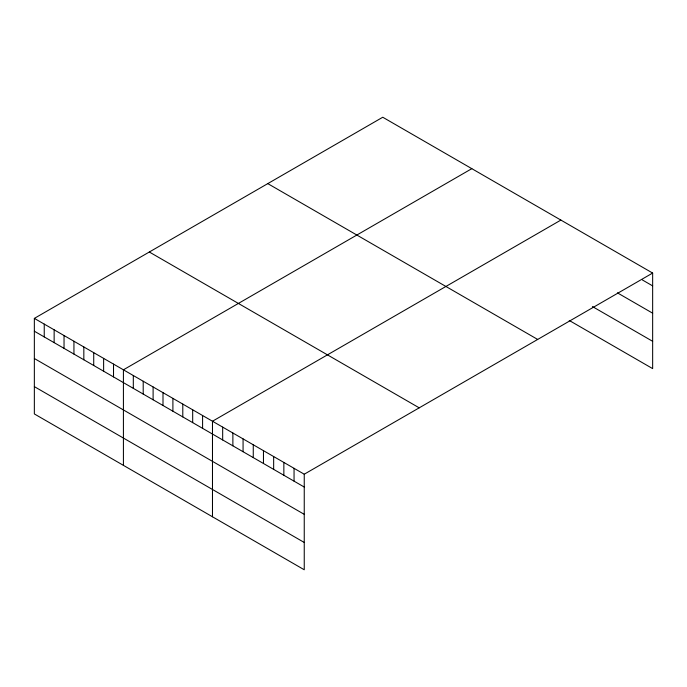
<?xml version="1.0" encoding="UTF-8"?>
<svg xmlns="http://www.w3.org/2000/svg" width="687" height="687" viewBox="0 0 687 687"><rect width="100%" height="100%" fill="white"/><g stroke="black" fill="none" stroke-linecap="round" stroke-linejoin="round"><path stroke-width="1.03" d="M652.65 273.065L304.247 474.21L304.247 569.763L34.35 413.935L34.35 318.39L382.753 117.237L652.65 273.065L652.65 368.61L569.231 320.451M471.823 168.659L123.42 369.812L123.42 465.357M560.884 220.08L212.481 421.234L212.481 516.779M642.457 280.004L652.65 285.886M617.424 292.851L652.65 313.186M592.4 306.531L652.65 341.31M267.784 183.618L537.681 339.447M149.319 252.009L419.216 407.838M34.35 318.39L304.247 474.21M34.35 331.211L304.247 487.04M34.35 358.511L304.247 514.34M34.35 386.635L304.247 542.464M294.053 468.328L294.053 481.149M283.851 462.437L283.851 475.267M273.658 456.554L273.658 469.376M263.464 450.663L263.464 463.493M253.263 444.781L253.263 457.602M243.069 438.89L243.069 451.72M232.876 433.008L232.876 445.829M222.674 427.116L222.674 439.946M202.588 415.523L202.588 428.345M192.686 409.804L192.686 422.634M182.794 404.093L182.794 416.915M172.901 398.383L172.901 411.204M162.999 392.663L162.999 405.493M153.107 386.953L153.107 399.774M143.205 381.242L143.205 394.063M133.312 375.523L133.312 388.353M113.518 364.101L113.518 376.923M103.625 358.382L103.625 371.212M93.724 352.671L93.724 365.493M83.831 346.961L83.831 359.782M73.938 341.241L73.938 354.071M64.037 335.531L64.037 348.352M54.144 329.82L54.144 342.641M44.243 324.101L44.243 336.931"/></g></svg>
